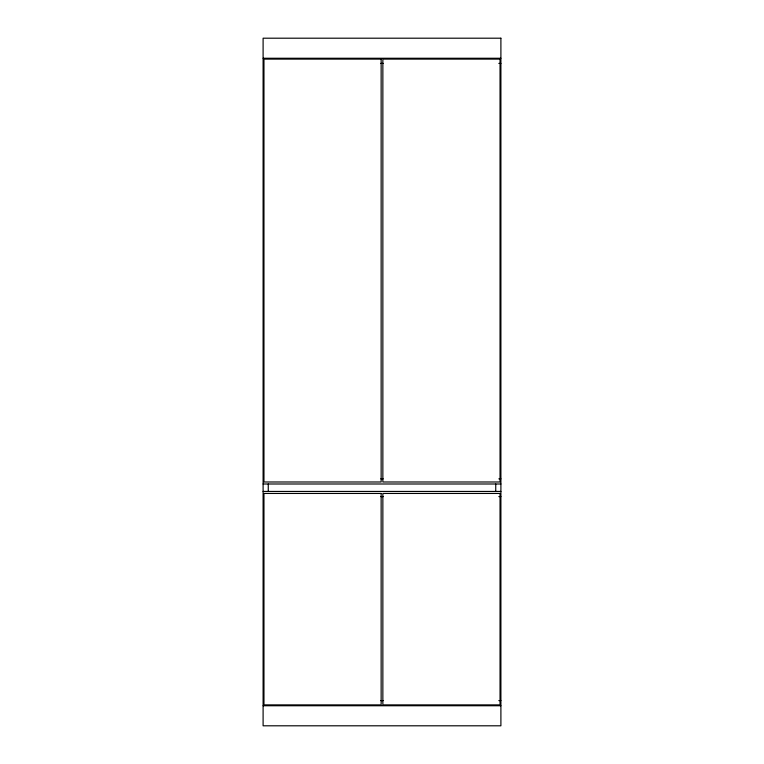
<?xml version="1.0" encoding="UTF-8"?>
<svg xmlns="http://www.w3.org/2000/svg" width="764" height="764" viewBox="0 0 764 764"><rect width="100%" height="100%" fill="white"/><g stroke="black" fill="none" stroke-linecap="round" stroke-linejoin="round"><path stroke-width="1.15" d="M263.102 58.255L500.897 58.255M380.806 63.412L383.194 63.412M498.835 63.412L500.897 63.412M380.806 478.837L383.194 478.837M498.835 478.837L500.897 478.837M263.102 483.994L500.897 483.994M263.102 491.443L500.897 491.443M380.806 496.6L383.194 496.6M498.835 496.6L500.897 496.6M380.806 700.588L383.194 700.588M498.835 700.588L500.897 700.588M263.102 705.745L500.897 705.745M495.74 483.994L495.74 491.443M268.259 483.994L268.259 491.443M500.897 38.2L263.102 38.2L263.102 725.8L500.897 725.8L500.897 38.2M381.141 59.114L263.962 59.114L263.962 481.988L381.141 481.988L381.141 59.114M500.038 59.114L382.859 59.114L382.859 481.988L500.038 481.988L500.038 59.114M381.141 493.449L263.962 493.449L263.962 704.885L381.141 704.885L381.141 493.449M500.038 493.449L382.859 493.449L382.859 704.885L500.038 704.885L500.038 493.449"/></g></svg>
